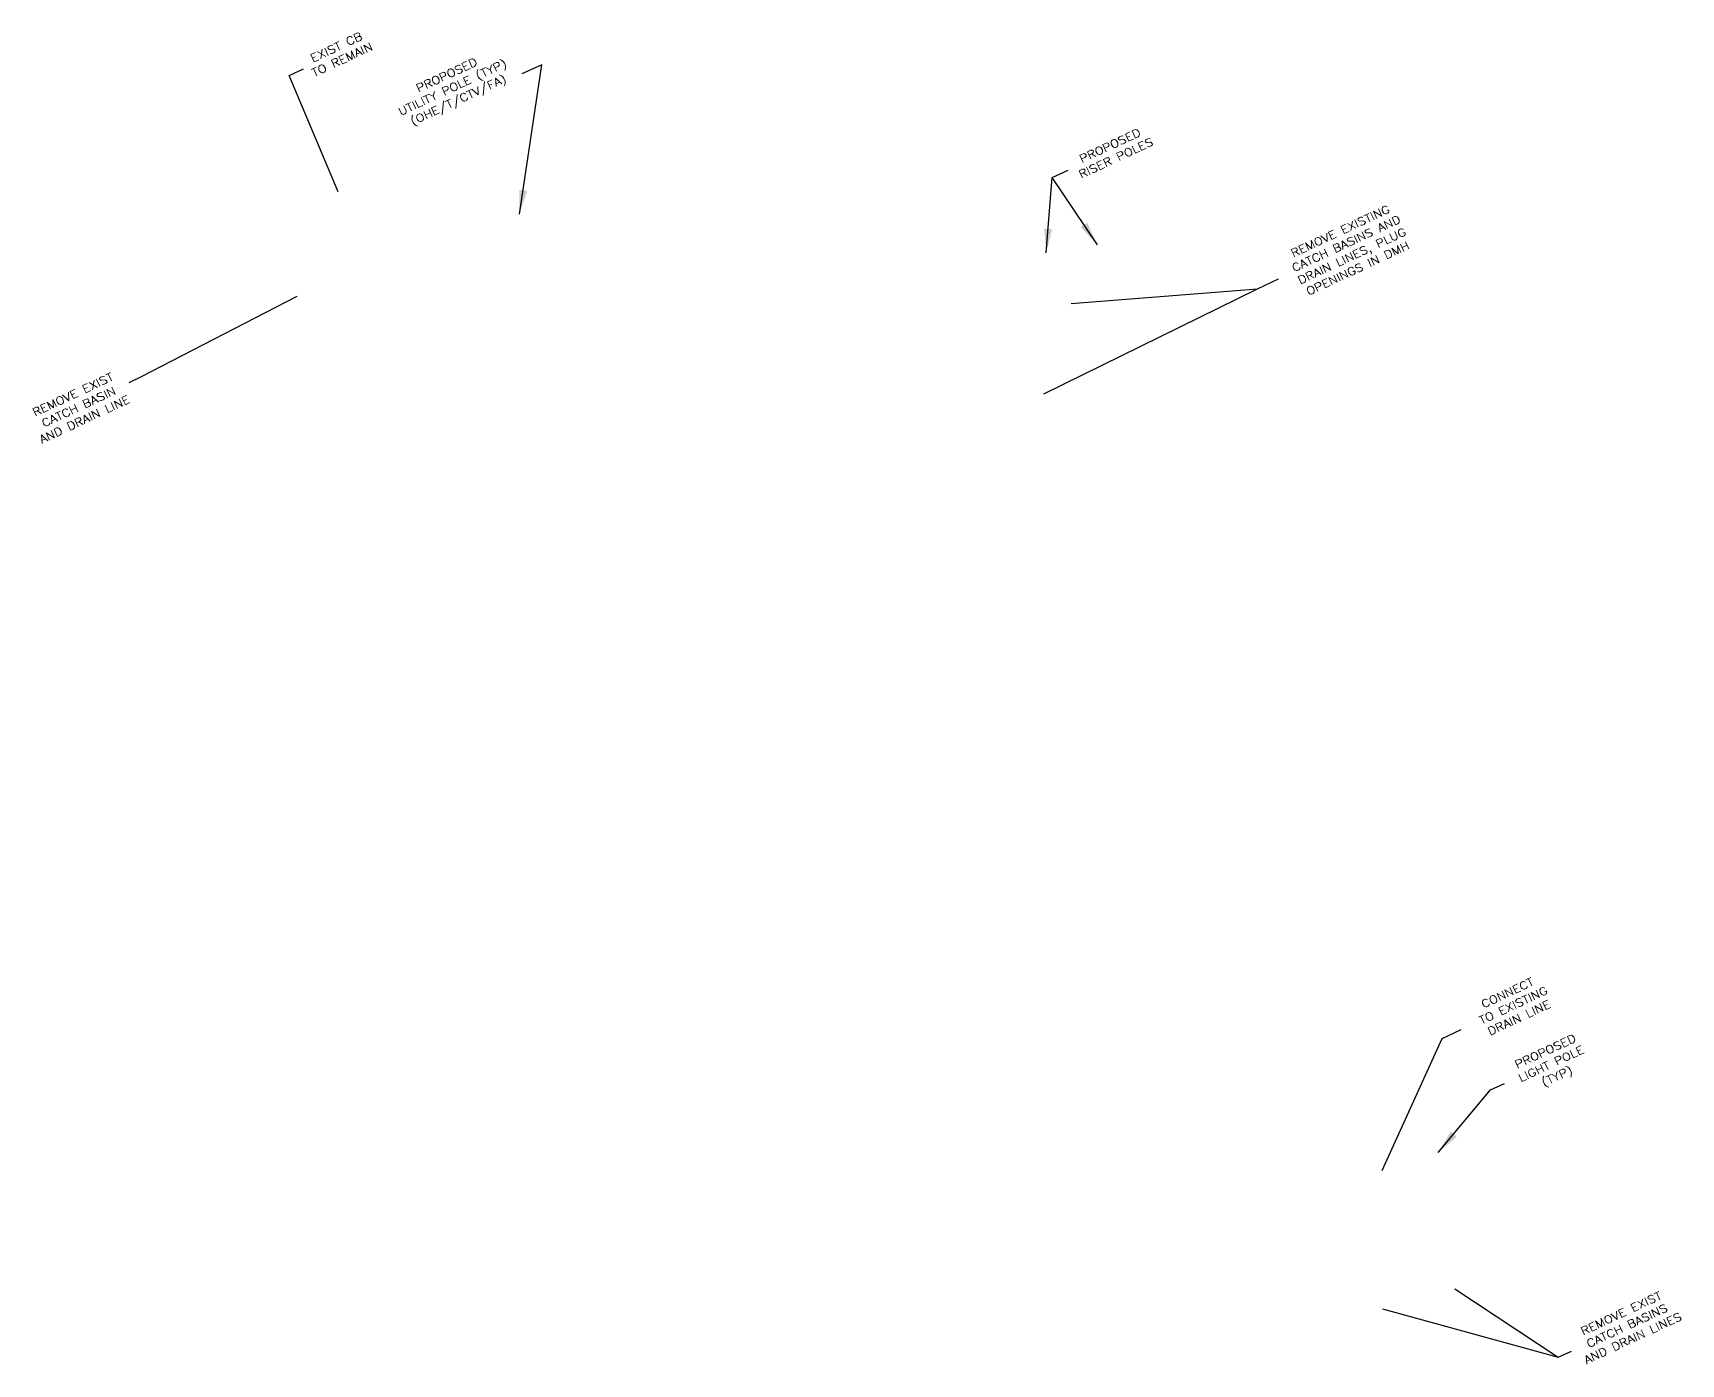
# Model space of a CAD drawing. Header units: feet. Extents: x 1024731 to 1026538, y 90903 to 93525.
# Drawn here: x 1024731.4 to 1025225.5, y 92998.8 to 93398.1 of the extents above; entities that cross this region are included whole.
import ezdxf
from ezdxf.enums import TextEntityAlignment as Align

# ---------------------------------------------------------------- set-up
doc = ezdxf.new("R2010")
doc.units = ezdxf.units.FT
doc.header["$MEASUREMENT"] = 0
doc.layers.add('P7DRT', color=3, linetype='Continuous')
doc.layers.add('P7UTT', color=3, linetype='Continuous')
doc.styles.add('60', font='simplex.shx', dxfattribs={"width": 1.15, "height": 6})
doc.dimstyles.get("Standard").update_dxf_attribs({"dimtxt": 0.18, "dimasz": 0.18, "dimexe": 0.18, "dimexo": 0.0625, "dimgap": 0.09, "dimtad": 0, "dimtih": 1, "dimtoh": 1, "dimdec": 4, "dimzin": 0, "dimdsep": 46, "dimtxsty": 'Standard', "dimcen": 0.09, "dimadec": 0, "dimazin": 0, "dimtfac": 1, "dimtdec": 4, "dimtofl": 0, "dimtmove": 0, "dimatfit": 3, "dimfxl": 1, "dimtolj": 1, "dimtzin": 0, "dimarcsym": 0})

msp = doc.modelspace()

# ---------------------------------------------------------------- texts
at = {"layer": 'P7DRT', "style": '60', "width": 1.15}
for s, p in [('TO EXISTING', (1025175.71235, 93105.34075)), ('CONNECT', (1025173.97358, 93109.06956)), ('DRAIN LINE', (1025177.45112, 93101.61194))]:
    msp.add_text(s, height=2.4, rotation=25, dxfattribs=at).set_placement(p, align=Align.CENTER)
at = {"layer": 'P7UTT', "style": '60', "width": 1.15}
for s, p in [('EXIST CB', (1024822.82413, 93392.76402)), ('TO REMAIN', (1024824.5629, 93389.03521)), ('UTILITY POLE (TYP)', (1024857.65697, 93380.67622)), ('PROPOSED', (1024855.9182, 93384.40503)), ('(OHE/T/CTV/FA)', (1024859.39574, 93376.94741)), ('PROPOSED', (1025054.81261, 93363.2462)), ('RISER POLES', (1025056.55139, 93359.51739)), ('REMOVE EXISTING', (1025123.86502, 93337.59302)), ('CATCH BASINS AND', (1025125.6038, 93333.86421)), ('DRAIN LINES, PLUG', (1025127.34257, 93330.1354)), ('OPENINGS IN DMH', (1025129.08134, 93326.40659)), ('REMOVE EXIST', (1024743.8462, 93288.57057)), ('CATCH BASIN', (1024745.58498, 93284.84176)), ('AND DRAIN LINE', (1024747.32375, 93281.11295)), ('PROPOSED', (1025185.33259, 93091.55048)), ('LIGHT POLE', (1025187.07136, 93087.82167)), ('(TYP)', (1025188.81014, 93084.09286)), ('REMOVE EXIST', (1025208.07514, 93012.94993)), ('AND DRAIN LINES', (1025211.55269, 93005.49232)), ('CATCH BASINS', (1025209.81392, 93009.22113))]:
    msp.add_text(s, height=2.4, rotation=25, dxfattribs=at).set_placement(p, align=Align.CENTER)

# ---------------------------------------------------------------- leaders
at = {"layer": 'P7DRT'}
msp.add_leader([(1025135.87222, 93056.8516), (1025153.91866, 93096.50734), (1025159.60199, 93099.15752)], dimstyle='Standard', dxfattribs=at)
at = {"layer": 'P7UTT'}
for points in [[(1024877.25955, 93343.76985), (1024883.93656, 93388.59451), (1024877.97487, 93385.81453)], [(1025035.17634, 93332.12973), (1025036.99018, 93354.75051)], [(1025050.49699, 93334.54164), (1025036.99018, 93354.75051), (1025041.72181, 93356.95691)], [(1025152.72597, 93062.25761), (1025168.3886, 93081.03717), (1025172.579, 93082.99118)]]:
    msp.add_leader(points, dimstyle='Standard', override={"dimscale": 40, "dimexo": 0.0625, "dimdec": 4, "dimaunit": 0}, dxfattribs=at)
for points in [[(1024822.88075, 93350.46716), (1024808.21885, 93385.35205), (1024812.50447, 93387.35047)], [(1025042.62081, 93316.93038), (1025098.47363, 93321.3993), (1025104.8508, 93324.37303)], [(1024810.47498, 93319.09759), (1024763.6319, 93294.80932), (1024760.05987, 93293.14365)], [(1025034.43149, 93289.83294), (1025098.47363, 93321.3993)], [(1025157.64055, 93021.35417), (1025188.67857, 93000.84969)], [(1025135.94984, 93015.34079), (1025188.67857, 93000.84969), (1025192.64431, 93002.69895)]]:
    msp.add_leader(points, dimstyle='Standard', dxfattribs=at)

doc.saveas('drawing.dxf')
